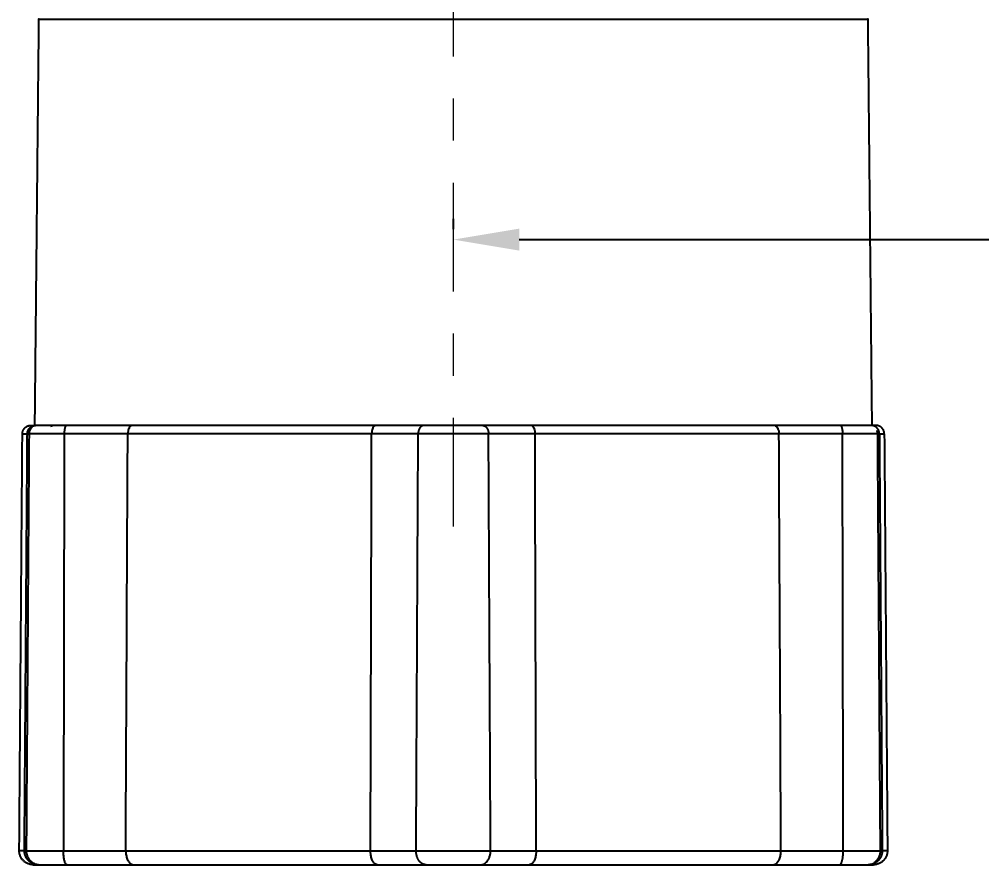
# Model space of a CAD drawing. Extents: x 14141 to 14735, y -16276 to -15436.
# Drawn here: x 14219.3 to 14277.6, y -16083.5 to -16032.3 of the extents above; entities that cross this region are included whole.
import ezdxf

# ---------------------------------------------------------------- set-up
doc = ezdxf.new("R2010")
doc.units = 0
doc.header["$MEASUREMENT"] = 0
doc.linetypes.add('CENTER', pattern=[47.5, 22, -8.5, 8.5, -8.5])
doc.linetypes.add('CENTER2', pattern=[28.575, 19.05, -3.175, 3.175, -3.175])
doc.layers.get('0').update_dxf_attribs({"linetype": 'CONTINUOUS'})
doc.layers.add('CENTER', color=1, linetype='CENTER2')
doc.layers.add('DIM', color=3, linetype='CONTINUOUS')
doc.styles.get("Standard").update_dxf_attribs({"font": 'Gulim.ttf'})
doc.dimstyles.new('사본(2) STANDARD', dxfattribs={"dimscale": 0, "dimtxt": 4, "dimasz": 4, "dimexe": 1.25, "dimexo": 0.625, "dimgap": 1.5, "dimtad": 3, "dimtih": 1, "dimtoh": 1, "dimdec": 1, "dimzin": 9, "dimdsep": 46, "dimtxsty": 'Standard', "dimcen": 0, "dimclrd": 3, "dimclre": 3, "dimclrt": 4, "dimadec": 0, "dimazin": 0, "dimtfac": 1, "dimtdec": 1, "dimtmove": 0, "dimatfit": 3, "dimfxl": 1.25, "dimtfill": 1, "dimtolj": 1, "dimtzin": 0, "dimarcsym": 0})

# ---------------------------------------------------------------- blocks, each defined once
blk = doc.blocks.new('*D27')
at = {"layer": 'DIM', "color": 3, "lineweight": -2, "transparency": 16777216}
for p, q in [((14496.119, -15996.267), (14496.119, -16046.892)), ((14245.6, -16045.017), (14245.6, -16044.392)), ((14249.6, -16045.642), (14362.513, -16045.642)), ((14492.119, -16045.642), (14379.206, -16045.642))]:
    blk.add_line(p, q, dxfattribs=at)
at = {"layer": 'DIM', "color": 3, "transparency": 16777216}
for points in [[(14249.6, -16044.976), (14249.6, -16046.309), (14245.6, -16045.642)], [(14492.119, -16044.976), (14492.119, -16046.309), (14496.119, -16045.642)]]:
    blk.add_solid(points, dxfattribs=at)
at = {"layer": 'DIM', "color": 4, "transparency": 16777216, "insert": (14370.859, -16045.642), "char_height": 4, "attachment_point": 5, "bg_fill": 3, "box_fill_scale": 1.25, "bg_fill_color": 256, "bg_fill_true_color": 13158600, "bg_fill_transparency": 0}
blk.add_mtext('\\A1;250.5', dxfattribs=at)
blk = doc.blocks.new('*D29')
at = {"layer": 'DIM', "color": 3, "lineweight": -2, "transparency": 16777216}
for start, end in [(283.26313, 294.43251), (270.56285, 281.73449)]:
    blk.add_arc((14245.6, -15458.29), 407.187, start, end, dxfattribs=at)
at = {"layer": 'DIM', "color": 3, "transparency": 16777216}
for points in [[(14413.742, -15828.407), (14414.3, -15829.619), (14417.655, -15827.341)], [(14249.603, -15866.124), (14249.597, -15864.791), (14245.6, -15865.477)]]:
    blk.add_solid(points, dxfattribs=at)
at = {"layer": 'DIM', "color": 4, "transparency": 16777216, "insert": (14333.715, -15855.828), "char_height": 4, "attachment_point": 5, "bg_fill": 3, "box_fill_scale": 1.25, "bg_fill_color": 256, "bg_fill_true_color": 13158600, "bg_fill_transparency": 0}
blk.add_mtext('\\A1;25°', dxfattribs=at)

msp = doc.modelspace()

# ---------------------------------------------------------------- linework, layer by layer
for points in [[(14220.224, -16056.91), (14220.347, -16044.596), (14220.47, -16032.282)], [(14219.276, -16082.689), (14219.371, -16070.049), (14219.466, -16057.409)], [(14271.734, -16057.409), (14271.829, -16070.049), (14271.925, -16082.689)], [(14222.175, -16083.542), (14224.19, -16083.542), (14226.204, -16083.542)], [(14240.992, -16083.542), (14242.467, -16083.542), (14243.942, -16083.542)], [(14264.996, -16083.542), (14267.011, -16083.542), (14269.025, -16083.542)]]:
    msp.add_open_spline(points, degree=2)
for points, weights, knots in [([(14219.466, -16057.409), (14219.468, -16057.203), (14219.614, -16057.057), (14219.761, -16056.91), (14219.969, -16056.91)], [0.99689541334, 0.853553390593, 0.853553390593, 0.853553390593, 1], [0.0044361, 0.0044361, 0.0044361, 0.4162846, 0.4162846, 0.8325693, 0.8325693, 0.8325693]), ([(14271.734, -16057.409), (14271.732, -16057.203), (14271.587, -16057.057), (14271.44, -16056.91), (14271.231, -16056.91)], [0.99689541334, 0.853553390593, 0.853553390593, 0.853553390593, 1], [0.0044361, 0.0044361, 0.0044361, 0.4162846, 0.4162846, 0.8325693, 0.8325693, 0.8325693]), ([(14220.436, -16083.542), (14220.085, -16083.542), (14219.837, -16083.294), (14219.589, -16083.046), (14219.589, -16082.695)], [1, 0.853553390593, 0.853553390593, 0.853553390593, 1], [0, 0, 0, 0.702057, 0.702057, 1.404114, 1.404114, 1.404114])]:
    msp.add_rational_spline(points, weights, degree=2, knots=knots)
at = {"lineweight": -3}
for points, weights, knots in [([(14219.766, -16057.409), (14219.767, -16057.203), (14219.913, -16057.057), (14220.06, -16056.91), (14220.268, -16056.91)], [0.997126641142, 0.853553390593, 0.853553390593, 0.853553390593, 1], [0.0041041, 0.0041041, 0.0041041, 0.4162846, 0.4162846, 0.8325693, 0.8325693, 0.8325693]), ([(14271.435, -16057.409), (14271.433, -16057.203), (14271.288, -16057.057), (14271.14, -16056.91), (14270.932, -16056.91)], [0.997126641142, 0.853553390593, 0.853553390593, 0.853553390593, 1], [0.0041041, 0.0041041, 0.0041041, 0.4162846, 0.4162846, 0.8325693, 0.8325693, 0.8325693]), ([(14243.942, -16083.542), (14243.692, -16083.543), (14243.516, -16083.292), (14243.341, -16083.042), (14243.342, -16082.69)], [1, 0.923210217113, 1, 0.923210217113, 1], [0, 0, 0, 0.66855, 0.66855, 1.3371, 1.3371, 1.3371]), ([(14269.025, -16083.542), (14269.117, -16083.543), (14269.181, -16083.292), (14269.245, -16083.042), (14269.245, -16082.69)], [1, 0.923210217113, 1, 0.923210217113, 1], [0, 0, 0, 0.66855, 0.66855, 1.3371, 1.3371, 1.3371]), ([(14271.611, -16082.695), (14271.611, -16083.046), (14271.363, -16083.294), (14271.115, -16083.542), (14270.764, -16083.542)], [1, 0.853553390593, 0.853553390593, 0.853553390593, 1], [0, 0, 0, 0.702057, 0.702057, 1.404114, 1.404114, 1.404114])]:
    msp.add_rational_spline(points, weights, degree=2, knots=knots, dxfattribs=at)
for points, weights in [([(14220.056, -16057.016), (14219.87, -16057.165), (14219.868, -16057.409)], [0.85789133668, 0.833547852898, 1]), ([(14222.131, -16056.91), (14220.268, -16056.91), (14220.268, -16056.91)], [1, 0.793353340291, 1]), ([(14222.131, -16056.91), (14222.002, -16056.91), (14222.001, -16057.409)], [1, 0.709570736537, 1]), ([(14240.892, -16056.91), (14232.012, -16056.91), (14226.135, -16056.91)], [1, 0.943135436436, 1]), ([(14243.822, -16056.91), (14243.47, -16056.91), (14243.467, -16057.409)], [1, 0.709570736536, 1]), ([(14247.378, -16056.91), (14245.6, -16056.91), (14243.822, -16056.91)], [1, 0.707106781187, 1]), ([(14247.378, -16056.91), (14247.731, -16056.91), (14247.733, -16057.409)], [1, 0.709570736536, 1]), ([(14265.066, -16056.91), (14259.188, -16056.91), (14250.308, -16056.91)], [1, 0.943135436436, 1]), ([(14270.932, -16056.91), (14270.932, -16056.91), (14269.069, -16056.91)], [1, 0.793353340291, 1]), ([(14269.069, -16056.91), (14269.198, -16056.91), (14269.199, -16057.409)], [1, 0.709570736537, 1]), ([(14219.466, -16057.409), (14219.466, -16057.409), (14219.768, -16057.409)], [0.972553313786, 0.972553313786, 0.978195733654]), ([(14222.001, -16057.409), (14219.766, -16057.409), (14219.766, -16057.409)], [1, 0.758819045103, 0.914835766825]), ([(14240.646, -16057.409), (14231.774, -16057.409), (14225.855, -16057.409)], [1, 0.945106627571, 1]), ([(14247.733, -16057.409), (14245.6, -16057.409), (14243.467, -16057.409)], [1, 0.707106781187, 1]), ([(14265.345, -16057.409), (14259.426, -16057.409), (14250.554, -16057.409)], [1, 0.945106627571, 1]), ([(14271.435, -16057.409), (14271.435, -16057.409), (14269.199, -16057.409)], [0.914835766825, 0.758819045103, 1]), ([(14271.332, -16057.409), (14271.331, -16057.31), (14271.294, -16057.219)], [1, 0.924975297021, 0.888711881317]), ([(14271.435, -16057.409), (14271.734, -16057.409), (14271.734, -16057.409)], [0.978152195993, 0.972553313786, 0.972553313786]), ([(14219.599, -16082.689), (14219.276, -16082.689), (14219.276, -16082.689)], [0.978764021773, 0.972757538549, 0.972757538549]), ([(14219.589, -16082.69), (14219.589, -16082.69), (14221.956, -16082.69)], [0.914835766825, 0.758819045103, 1]), ([(14219.698, -16082.69), (14219.696, -16083.459), (14220.435, -16083.538)], [1, 0.727371173155, 0.962275279492]), ([(14222.175, -16083.542), (14221.955, -16083.54), (14221.956, -16082.69)], [1, 0.707106781187, 1]), ([(14225.733, -16082.689), (14231.679, -16082.689), (14240.577, -16082.689)], [1, 0.945515077098, 1]), ([(14243.342, -16082.69), (14245.6, -16082.69), (14247.858, -16082.69)], [1, 0.707106781187, 1]), ([(14247.259, -16083.542), (14247.86, -16083.54), (14247.858, -16082.69)], [1, 0.707106781187, 1]), ([(14250.623, -16082.689), (14259.521, -16082.689), (14265.468, -16082.689)], [1, 0.945515077098, 1]), ([(14269.245, -16082.69), (14271.611, -16082.69), (14271.611, -16082.69)], [1, 0.758819045102, 0.914835766825]), ([(14271.122, -16083.41), (14271.504, -16083.158), (14271.502, -16082.69)], [0.864161764924, 0.814138159373, 1]), ([(14271.925, -16082.689), (14271.925, -16082.689), (14271.611, -16082.689)], [0.972757538549, 0.972757538549, 0.978584049789]), ([(14250.208, -16083.542), (14259.12, -16083.542), (14264.996, -16083.542)], [1, 0.942180502973, 1])]:
    msp.add_rational_spline(points, weights, degree=2, dxfattribs=at)
for points, weights in [([(14219.969, -16056.91), (14219.969, -16056.91), (14220.226, -16056.91)], [1, 0.994010013257, 0.993031662969]), ([(14271.231, -16056.91), (14271.231, -16056.91), (14270.932, -16056.91)], [1, 0.993535787301, 0.992908163617]), ([(14220.123, -16083.542), (14219.276, -16083.542), (14219.276, -16082.695)], [1, 0.707106781187, 1]), ([(14271.925, -16082.695), (14271.925, -16083.542), (14271.077, -16083.542)], [1, 0.707106781187, 1]), ([(14220.123, -16083.542), (14220.123, -16083.542), (14220.426, -16083.542)], [1, 0.993423043113, 0.992787533477]), ([(14220.436, -16083.542), (14220.436, -16083.542), (14222.175, -16083.542)], [1, 0.793353340291, 1]), ([(14226.204, -16083.542), (14232.08, -16083.542), (14240.992, -16083.542)], [1, 0.942180502973, 1]), ([(14243.942, -16083.542), (14245.6, -16083.542), (14247.259, -16083.542)], [1, 0.707106781187, 1]), ([(14269.025, -16083.542), (14270.764, -16083.542), (14270.764, -16083.542)], [1, 0.793353340291, 1]), ([(14270.764, -16083.542), (14271.077, -16083.542), (14271.077, -16083.542)], [0.992766999176, 0.993307259035, 1])]:
    msp.add_rational_spline(points, weights, degree=2)
for points, knots in [([(14221.42, -16056.91), (14221.378, -16056.91), (14221.335, -16056.916), (14221.293, -16056.926), (14221.254, -16056.936), (14221.215, -16056.951), (14221.179, -16056.969)], [0.0059786, 0.0059786, 0.0059786, 0.0059786, 0.1350386, 0.1350386, 0.1350386, 0.2577187, 0.2577187, 0.2577187, 0.2577187]), ([(14226.064, -16056.926), (14226.034, -16056.94), (14226.005, -16056.964), (14225.979, -16056.995), (14225.954, -16057.025), (14225.932, -16057.063), (14225.913, -16057.106), (14225.895, -16057.148), (14225.88, -16057.197), (14225.87, -16057.248), (14225.861, -16057.299), (14225.855, -16057.354), (14225.855, -16057.409)], [-0.6722082, -0.6722082, -0.6722082, -0.6722082, -0.4973625, -0.4973625, -0.4973625, -0.3295684, -0.3295684, -0.3295684, -0.1648828, -0.1648828, -0.1648828, 0, 0, 0, 0]), ([(14240.83, -16056.926), (14240.803, -16056.94), (14240.778, -16056.964), (14240.755, -16056.995), (14240.733, -16057.025), (14240.713, -16057.063), (14240.697, -16057.106), (14240.681, -16057.148), (14240.668, -16057.197), (14240.66, -16057.248), (14240.651, -16057.299), (14240.646, -16057.354), (14240.646, -16057.409)], [0.1350386, 0.1350386, 0.1350386, 0.1350386, 0.3098843, 0.3098843, 0.3098843, 0.4776785, 0.4776785, 0.4776785, 0.6423641, 0.6423641, 0.6423641, 0.8072468, 0.8072468, 0.8072468, 0.8072468]), ([(14250.371, -16056.926), (14250.397, -16056.94), (14250.422, -16056.964), (14250.445, -16056.995), (14250.467, -16057.025), (14250.487, -16057.063), (14250.503, -16057.106), (14250.519, -16057.148), (14250.532, -16057.197), (14250.541, -16057.248), (14250.549, -16057.299), (14250.554, -16057.354), (14250.554, -16057.409)], [-0.6722082, -0.6722082, -0.6722082, -0.6722082, -0.4973625, -0.4973625, -0.4973625, -0.3295684, -0.3295684, -0.3295684, -0.1648828, -0.1648828, -0.1648828, 0, 0, 0, 0]), ([(14265.137, -16056.926), (14265.166, -16056.94), (14265.195, -16056.964), (14265.221, -16056.995), (14265.246, -16057.025), (14265.269, -16057.063), (14265.287, -16057.106), (14265.305, -16057.148), (14265.32, -16057.197), (14265.33, -16057.248), (14265.34, -16057.299), (14265.345, -16057.354), (14265.345, -16057.409)], [0.1350386, 0.1350386, 0.1350386, 0.1350386, 0.3098843, 0.3098843, 0.3098843, 0.4776785, 0.4776785, 0.4776785, 0.6423641, 0.6423641, 0.6423641, 0.8072468, 0.8072468, 0.8072468, 0.8072468]), ([(14225.733, -16082.695), (14225.733, -16082.785), (14225.741, -16082.876), (14225.756, -16082.961), (14225.772, -16083.047), (14225.796, -16083.13), (14225.826, -16083.202), (14225.856, -16083.276), (14225.894, -16083.34), (14225.935, -16083.392), (14225.979, -16083.445), (14226.027, -16083.486), (14226.077, -16083.511), (14226.117, -16083.531), (14226.159, -16083.542), (14226.2, -16083.542)], [0.005971, 0.005971, 0.005971, 0.005971, 0.27783, 0.27783, 0.27783, 0.555346, 0.555346, 0.555346, 0.837848, 0.837848, 0.837848, 1.132066, 1.132066, 1.132066, 1.366222, 1.366222, 1.366222, 1.366222]), ([(14240.988, -16083.542), (14240.952, -16083.542), (14240.916, -16083.531), (14240.881, -16083.511), (14240.837, -16083.486), (14240.794, -16083.445), (14240.756, -16083.392), (14240.72, -16083.34), (14240.687, -16083.276), (14240.66, -16083.202), (14240.634, -16083.13), (14240.612, -16083.047), (14240.598, -16082.961), (14240.585, -16082.876), (14240.577, -16082.785), (14240.577, -16082.695)], [0.007729, 0.007729, 0.007729, 0.007729, 0.241884, 0.241884, 0.241884, 0.536103, 0.536103, 0.536103, 0.818605, 0.818605, 0.818605, 1.09612, 1.09612, 1.09612, 1.367979, 1.367979, 1.367979, 1.367979]), ([(14250.623, -16082.695), (14250.623, -16082.785), (14250.616, -16082.876), (14250.602, -16082.961), (14250.588, -16083.047), (14250.567, -16083.13), (14250.54, -16083.202), (14250.513, -16083.276), (14250.48, -16083.34), (14250.444, -16083.392), (14250.406, -16083.445), (14250.363, -16083.486), (14250.32, -16083.511), (14250.285, -16083.531), (14250.248, -16083.542), (14250.212, -16083.542)], [0.005971, 0.005971, 0.005971, 0.005971, 0.27783, 0.27783, 0.27783, 0.555346, 0.555346, 0.555346, 0.837848, 0.837848, 0.837848, 1.132066, 1.132066, 1.132066, 1.366222, 1.366222, 1.366222, 1.366222]), ([(14265, -16083.542), (14265.041, -16083.542), (14265.083, -16083.531), (14265.123, -16083.511), (14265.173, -16083.486), (14265.222, -16083.445), (14265.265, -16083.392), (14265.306, -16083.34), (14265.344, -16083.276), (14265.374, -16083.202), (14265.404, -16083.13), (14265.428, -16083.047), (14265.444, -16082.961), (14265.46, -16082.876), (14265.468, -16082.785), (14265.468, -16082.695)], [0.007729, 0.007729, 0.007729, 0.007729, 0.241884, 0.241884, 0.241884, 0.536103, 0.536103, 0.536103, 0.818605, 0.818605, 0.818605, 1.09612, 1.09612, 1.09612, 1.367979, 1.367979, 1.367979, 1.367979])]:
    msp.add_open_spline(points, degree=3, knots=knots, dxfattribs=at)
for points, degree in [([(14226.135, -16056.91), (14224.133, -16056.91), (14222.131, -16056.91)], 2), ([(14243.822, -16056.91), (14242.357, -16056.91), (14240.892, -16056.91)], 2), ([(14250.308, -16056.91), (14248.843, -16056.91), (14247.378, -16056.91)], 2), ([(14269.069, -16056.91), (14267.067, -16056.91), (14265.066, -16056.91)], 2), ([(14219.589, -16082.69), (14219.677, -16070.049), (14219.766, -16057.409)], 2), ([(14219.868, -16057.409), (14219.783, -16070.049), (14219.698, -16082.69)], 2), ([(14222.001, -16057.409), (14221.979, -16070.049), (14221.956, -16082.69)], 2), ([(14225.855, -16057.409), (14223.928, -16057.409), (14222.001, -16057.409)], 2), ([(14225.733, -16082.689), (14225.773, -16074.262), (14225.814, -16065.835), (14225.855, -16057.409)], 3), ([(14240.577, -16082.689), (14240.6, -16074.262), (14240.623, -16065.835), (14240.646, -16057.409)], 3), ([(14243.467, -16057.409), (14242.057, -16057.409), (14240.646, -16057.409)], 2), ([(14243.342, -16082.69), (14243.405, -16070.049), (14243.467, -16057.409)], 2), ([(14250.554, -16057.409), (14249.144, -16057.409), (14247.733, -16057.409)], 2), ([(14247.858, -16082.69), (14247.796, -16070.049), (14247.733, -16057.409)], 2), ([(14250.623, -16082.689), (14250.6, -16074.262), (14250.577, -16065.835), (14250.554, -16057.409)], 3), ([(14269.199, -16057.409), (14267.272, -16057.409), (14265.345, -16057.409)], 2), ([(14265.468, -16082.689), (14265.427, -16074.262), (14265.386, -16065.835), (14265.345, -16057.409)], 3), ([(14269.245, -16082.69), (14269.222, -16070.049), (14269.199, -16057.409)], 2), ([(14271.502, -16082.69), (14271.417, -16070.049), (14271.332, -16057.409)], 2), ([(14271.435, -16057.409), (14271.523, -16070.049), (14271.611, -16082.69)], 2), ([(14221.956, -16082.69), (14223.844, -16082.689), (14225.733, -16082.689)], 2), ([(14240.577, -16082.689), (14241.96, -16082.689), (14243.342, -16082.69)], 2), ([(14247.858, -16082.69), (14249.24, -16082.689), (14250.623, -16082.689)], 2), ([(14265.468, -16082.689), (14267.356, -16082.689), (14269.245, -16082.69)], 2), ([(14247.259, -16083.542), (14248.734, -16083.542), (14250.208, -16083.542)], 2)]:
    msp.add_open_spline(points, degree=degree, dxfattribs=at)
at = {"layer": 'CENTER', "color": 1, "linetype": 'CENTER', "lineweight": 13, "ltscale": 0.3}
msp.add_line((14245.6, -16063.041), (14245.6, -15803.724), dxfattribs=at)

# ---------------------------------------------------------------- next in the draw order: dimensions: what is measured, and where the dimension line sits
at = {"layer": 'DIM'}
dim = msp.add_linear_dim(base=(14245.6, -16045.642), p1=(14496.119, -15995.642), p2=(14245.6, -16045.642), dimstyle='사본(2) STANDARD', override={"dimscale": 1, "dimtad": 0}, dxfattribs=at)
dim.commit()
dim.dimension.update_dxf_attribs({"geometry": '*D27', "text_midpoint": (14370.859, -16045.642)})

# ---------------------------------------------------------------- next in the draw order: linework, layer by layer
at = {"lineweight": -3}
for points in [[(14220.47, -16032.282), (14220.47, -16032.282), (14245.6, -16032.282)], [(14245.6, -16032.282), (14270.73, -16032.282), (14270.73, -16032.282)]]:
    msp.add_rational_spline(points, [1, 0.707106781187, 1], degree=2, dxfattribs=at)
msp.add_open_spline([(14270.73, -16032.282), (14270.853, -16044.596), (14270.976, -16056.91)], degree=2)

# ---------------------------------------------------------------- next in the draw order: dimensions: what is measured, and where the dimension line sits
at = {"layer": 'DIM'}
dim = msp.add_angular_dim_2l(base=(14304.604, -15861.179), line1=((14496.119, -15995.642), (14341.024, -15662.97)), line2=((14245.6, -16063.041), (14245.6, -15803.724)), dimstyle='사본(2) STANDARD', override={"dimscale": 1, "dimtad": 0}, dxfattribs=at)
dim.commit()
dim.dimension.update_dxf_attribs({"geometry": '*D29', "text_midpoint": (14333.715, -15855.828)})

doc.saveas('drawing.dxf')
